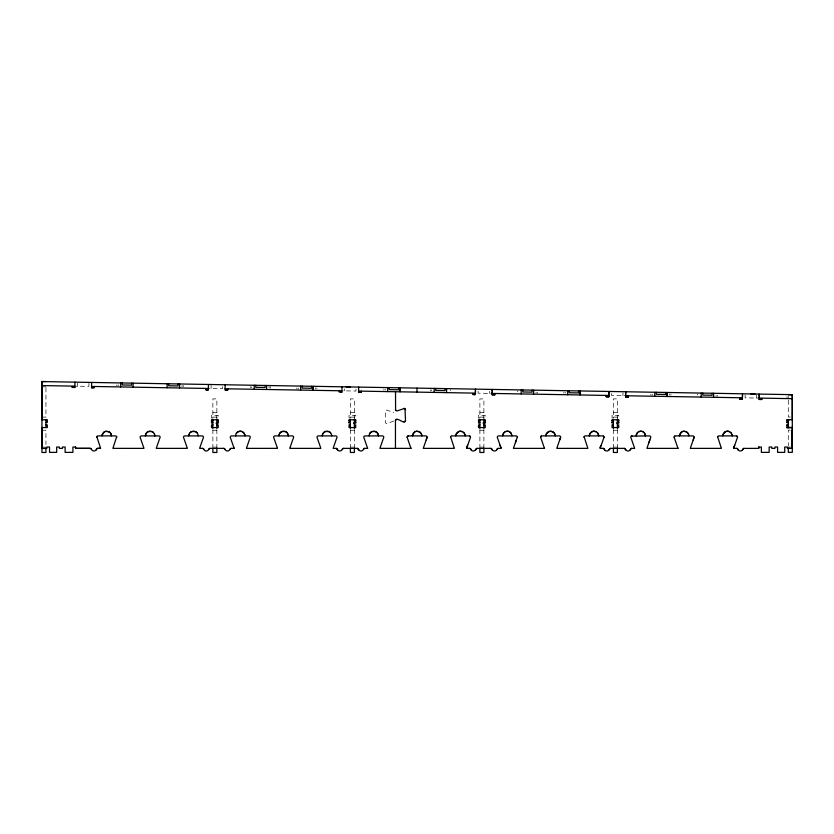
<?xml version="1.0" encoding="UTF-8"?>
<svg xmlns="http://www.w3.org/2000/svg" width="834" height="834" viewBox="0 0 834 834"><rect width="100%" height="100%" fill="white"/><g stroke="black" fill="none" stroke-linecap="round" stroke-linejoin="round"><path stroke-width="0.63" stroke-dasharray="4.17 3.13" d="M77.552 386.194L77.604 383.192M88.946 383.39L88.894 386.392L75.769 386.163M116.864 385.871L116.885 384.87M118.199 385.902L118.22 384.901M182.031 387.018L182.062 385.506M183.376 386.538L183.397 385.537M211.065 388.519L211.117 385.517M222.438 386.715L222.407 388.717L209.282 388.488M250.388 387.706L250.398 386.705M251.722 387.727L251.732 386.726M269.069 388.029L269.101 386.528M270.404 388.05L270.435 386.549M296.852 389.019L296.873 388.018M298.186 389.04L298.207 388.039M315.544 388.842L315.565 387.841M316.889 388.863L316.899 387.862M344.567 390.854L344.609 388.853M355.951 389.051L355.92 391.052L342.784 390.823M383.89 390.041L383.911 389.03M385.225 390.062L385.245 389.061M430.365 390.844L430.386 389.843M431.699 390.875L431.72 389.874M450.402 390.698L450.423 389.697M478.111 391.177L478.08 393.179L491.205 393.408M489.422 393.377L489.464 391.375M517.403 391.865L517.424 390.865M536.074 393.189L536.095 392.188M537.419 393.221L537.43 392.22M563.878 393.179L563.899 392.178M565.212 393.2L565.233 392.199M611.624 393.512L611.583 395.514L624.708 395.743M622.935 395.712L622.988 392.71M650.895 395.201L650.916 394.201M652.23 395.222L652.251 394.221M669.598 395.024L669.619 394.023M670.932 395.045L670.953 394.044M697.391 395.003L697.412 394.002M716.062 396.338L716.083 395.337M717.396 396.358L717.417 395.358M745.148 394.836L745.096 397.839L758.221 398.068M756.438 398.037L756.49 395.035M787.015 398.579L787.056 396.577M788.349 398.6L788.391 396.598M393.731 421.055L387.112 423.505A1.334 1.334 0 0 1 385.391 422.223L385.391 411.433A1.334 1.334 0 0 1 387.112 410.151L393.731 412.601M41.95 386.872L45.953 386.872M212.868 412.663L216.871 412.663M350.384 412.663L354.387 412.663M479.884 412.663L483.897 412.663M613.397 412.663L617.4 412.663M790.298 417.01L788.297 417.01L788.297 400.091M41.95 417.115L45.953 417.115L45.953 386.799M212.868 417.104L216.871 417.104M350.384 417.104L354.387 417.104M479.884 417.104L483.897 417.104M613.397 417.104L617.4 417.104M212.868 418.001L211.534 418.001L211.534 415.332L218.206 415.332L218.206 418.001L216.871 418.001M350.384 418.001L349.05 418.001L349.05 415.332L355.722 415.332L355.722 418.001L354.387 418.001M479.884 418.001L478.549 418.001L478.549 415.332L485.232 415.332L485.232 418.001L483.897 418.001M613.397 418.001L612.062 418.001L612.062 415.332L618.734 415.332L618.734 418.001L617.4 418.001M41.95 430.24L45.953 430.24L45.953 444.553M212.868 430.24L216.871 430.24M350.384 430.24L354.387 430.24M479.884 430.24L483.897 430.24M613.397 430.24L617.4 430.24M790.298 430.146L788.297 430.146L788.297 445.763M788.297 447.024L790.298 447.024M41.95 447.128L45.953 447.128M212.868 447.128L216.871 447.128M350.384 447.128L354.387 447.128M479.884 447.128L483.897 447.128M613.397 447.128L617.4 447.128M617.4 419.783L617.4 398.892L613.397 398.892L613.397 417.928M617.4 429.562L617.4 448.463M613.397 429.562L613.397 447.201M483.897 419.783L483.897 398.892L479.884 398.892L479.884 417.928M483.897 429.562L483.897 448.463M479.884 429.562L479.884 447.201M354.387 419.783L354.387 398.892L350.384 398.892L350.384 417.928M354.387 429.562L354.387 448.463M350.384 429.562L350.384 447.201M216.871 419.783L216.871 398.892L212.868 398.892L212.868 417.928M216.871 429.562L216.871 448.463M212.868 429.562L212.868 447.201"/><path stroke-width="1.25" d="M45.943 424.902L47.298 424.902L47.288 427.571L41.95 427.571L41.981 448.358L46.871 448.358L46.871 447.024L49.54 447.024L49.54 452.372L56.681 452.372L56.681 447.024L59.35 447.024L59.35 448.358L62.446 448.358L62.446 447.024L65.115 447.024L65.115 452.372L72.912 452.372L72.912 447.024L75.581 447.024L75.581 448.358L90.187 448.358L91.448 449.245A2.669 2.669 0 0 0 96.483 449.245M792.3 430.146L792.3 448.358L788.297 448.358M404.417 408.441L397.172 410.922L395.597 410.245L395.524 391.74M72.204 386.434L72.193 387.435L74.862 387.476L74.956 382.139M94.221 387.487L91.542 387.768L91.636 382.431M94.242 386.486L94.211 387.82L91.542 387.768M120.607 386.945L120.732 382.942M122.254 382.962L122.223 384.964L131.564 385.131L131.605 383.129M133.054 387.164L133.179 383.16M167.081 387.758L167.207 383.755M168.739 383.776L168.697 385.777L178.049 385.944L178.08 383.942M179.529 387.966L179.664 383.963M208.364 389.812C205.654 391.834 205.425 386.82 205.696 389.759L208.364 389.812L208.458 384.474M225.149 384.766L225.055 390.103L227.734 389.812M227.724 390.145L227.745 388.811M254.172 389.269L254.245 385.266M255.767 385.298L255.736 387.299L265.076 387.466L265.108 385.454M266.567 389.488L266.63 385.485M300.594 390.083L300.72 386.079M302.242 386.111L302.21 388.112L311.551 388.269L311.593 386.267M313.042 390.302L313.115 386.298L313.115 389.301M341.971 386.799L341.877 392.136L339.209 392.095L339.229 391.094M361.237 392.147L358.568 392.428L358.662 387.091M361.237 392.48L361.258 391.146M387.622 391.605L387.747 387.601M389.269 387.622L389.238 389.624L398.579 389.791L398.621 387.789M400.07 391.824L400.143 387.82L400.143 390.823M416.948 392.116L417.021 388.112M434.107 392.418L434.233 388.415M435.755 388.435L435.713 390.437L445.064 390.604L445.095 388.602M446.555 392.637L446.617 388.623M475.474 389.134L475.39 394.472L472.722 394.43C472.419 391.667 472.847 396.119 475.39 394.472L475.411 393.137L358.589 391.094M492.07 394.763L494.739 394.805L494.76 393.804L494.739 394.805L492.07 394.763L492.164 389.426L492.143 390.76M521.187 393.929L521.26 389.926M522.782 389.958L522.751 391.959L532.092 392.126L532.123 390.124M533.583 394.148L533.656 390.145M567.662 394.743L567.735 390.739M569.257 390.771L569.226 392.772L578.567 392.929L578.608 390.927M580.057 394.962L580.13 390.958L580.13 393.961M608.987 391.459L608.893 396.807L606.224 396.755L606.235 396.087L606.245 395.42L606.224 396.755L608.893 396.807L608.924 395.472L492.091 393.429L492.123 392.095M625.604 395.754L625.583 397.088L628.252 397.14L628.273 395.806L628.252 397.14L625.583 397.088L625.677 391.751L625.604 395.754L742.427 397.797L742.406 399.132L739.737 399.09L739.758 397.755L739.737 399.09L742.406 399.132L742.5 393.794M654.7 396.265L654.763 392.261M656.295 392.282L656.254 394.294L665.605 394.451L665.636 392.449M667.085 396.484L667.158 392.48L667.158 395.483M701.123 397.078L701.248 393.075M702.77 393.095L702.739 395.097L712.08 395.264L712.111 393.262M713.57 397.297L713.633 393.283M759.096 399.423L761.765 399.476L761.776 398.475L761.765 399.476L759.096 399.423L759.18 394.086L759.159 395.42M792.258 419.961L792.269 394.659L41.773 381.565L41.7 385.569L74.883 386.142M72.193 387.101L74.862 387.476M475.432 391.803L475.453 390.468M608.945 394.138L608.966 392.793M742.448 396.463L742.479 395.128M759.138 396.755L759.117 398.089L792.227 398.673M471.158 449.953C470.512 446.263 463.704 450.84 467.697 445.293M604.66 449.953C604.024 446.263 597.207 450.84 601.21 445.293M738.173 449.953C737.527 446.263 730.72 450.84 734.723 445.293M408.462 435.901L425.82 435.901A1.303 1.303 0 0 1 427.133 437.214L423.391 447.983A1.334 1.334 0 0 0 423.338 448.369L454.311 448.369A1.345 1.345 0 0 0 454.259 447.983L450.589 436.745M517.288 437.235L513.536 447.983A1.334 1.334 0 0 0 513.473 448.369L544.456 448.369L540.63 437.235A1.334 1.334 0 0 1 541.975 435.901L559.322 435.901A1.303 1.303 0 0 1 560.646 437.214L556.904 447.983A1.334 1.334 0 0 0 556.841 448.369L587.824 448.369A1.345 1.345 0 0 0 587.761 447.983L584.102 436.745M631.38 436.119L649.467 435.901A1.303 1.303 0 0 1 650.781 437.214L647.038 447.983A1.334 1.334 0 0 0 646.986 448.369L677.959 448.369L674.143 437.235A1.334 1.334 0 0 1 675.488 435.901L692.835 435.901A1.303 1.303 0 0 1 694.149 437.214L690.406 447.983A1.334 1.334 0 0 0 690.354 448.369L721.327 448.369A1.345 1.345 0 0 0 721.274 447.983L717.605 436.745M96.108 449.953L97.349 448.411L100.56 448.348A1.345 1.345 0 0 0 100.497 447.973L96.827 436.735M358.464 449.255A2.669 2.669 0 0 0 363.499 449.255L364.364 448.421L367.575 448.369A1.345 1.345 0 0 0 367.513 447.983L363.76 437.235A1.324 1.324 0 0 1 365.083 435.911L382.452 435.901A1.334 1.334 0 0 1 383.786 437.235L380.002 448.077A1.303 1.303 0 0 0 379.97 448.369L410.943 448.369L407.128 437.235L407.732 436.119M540.63 437.235L541.235 436.119M674.143 437.235L674.748 436.119M395.452 448.369L395.452 420.659C396.994 415.957 403.979 425.236 405.522 420.544L404.98 408.681M395.452 420.659L395.597 420.055A1.314 1.314 0 0 1 396.254 419.429L397.172 419.377M405.522 420.544L404.98 421.618M189.141 434.18L188.891 435.056A4.702 4.702 0 0 0 188.818 435.901L188.891 435.056A4.681 4.681 0 0 1 191.768 431.564L195.208 431.553A4.702 4.702 0 0 1 197.168 432.94M322.654 434.18L322.404 435.056A4.702 4.702 0 0 0 322.32 435.901L322.404 435.056A4.681 4.681 0 0 1 325.281 431.564L328.721 431.553A4.702 4.702 0 0 1 330.681 432.94M426.216 439.925L427.154 437.235M515.412 442.614L516.35 439.925M559.718 439.925L560.656 437.235M648.925 442.614L649.863 439.925M693.231 439.925L694.169 437.235M116.666 436.735L113.007 447.973A1.345 1.345 0 0 0 112.944 448.358L143.928 448.369A1.334 1.334 0 0 0 143.865 447.983L140.112 437.235A1.334 1.334 0 0 1 141.446 435.901L158.794 435.901A1.334 1.334 0 0 1 160.138 437.235L156.375 447.983A1.334 1.334 0 0 0 156.312 448.369L187.296 448.369A1.345 1.345 0 0 0 187.233 447.983L183.48 437.235A1.334 1.334 0 0 1 184.814 435.901L202.162 435.901A1.334 1.334 0 0 1 203.506 437.245L199.743 447.983A1.334 1.334 0 0 0 199.691 448.369L202.891 448.421L203.757 449.255A2.669 2.669 0 0 0 208.792 449.255A1.334 1.334 0 0 1 210.053 448.358L223.7 448.369L224.951 449.255A2.669 2.669 0 0 0 229.986 449.255A1.334 1.334 0 0 1 231.247 448.358L234.062 448.369A1.366 1.366 0 0 0 234.01 447.983L230.247 437.235A1.324 1.324 0 0 1 231.581 435.911L248.939 435.901A1.334 1.334 0 0 1 250.273 437.235L246.51 447.983A1.303 1.303 0 0 0 246.457 448.369L277.43 448.358A1.345 1.345 0 0 0 277.378 447.983L273.615 437.235A1.334 1.334 0 0 1 274.959 435.901L292.307 435.901A1.334 1.334 0 0 1 293.641 437.235L289.878 447.983A1.334 1.334 0 0 0 289.825 448.369L320.798 448.369A1.345 1.345 0 0 0 320.746 447.983L316.983 437.235A1.334 1.334 0 0 1 318.317 435.901L335.675 435.901A1.334 1.334 0 0 1 337.019 437.245L333.246 447.983A1.334 1.334 0 0 0 333.193 448.369L336.404 448.421L337.645 449.953M469.917 436.119L470.522 437.235L466.759 447.983A1.345 1.345 0 0 0 466.706 448.358M603.43 436.119L604.035 437.235L600.271 447.983A1.345 1.345 0 0 0 600.209 448.358M736.933 436.119L737.537 437.235L733.774 447.983A1.345 1.345 0 0 0 733.722 448.358M208.792 449.255L210.053 448.369M229.986 449.255L231.247 448.369M337.27 449.255A2.669 2.669 0 0 0 342.305 449.255L343.566 448.369L357.202 448.369L358.839 449.953M475.432 449.953L477.069 448.369L490.715 448.358L492.352 449.953M496.637 449.953L497.877 448.421L501.078 448.358A1.345 1.345 0 0 0 501.026 447.983L500.087 445.293M608.945 449.953L610.582 448.369L624.228 448.358L625.854 449.953M630.139 449.953L631.38 448.421L634.591 448.358A1.334 1.334 0 0 0 634.538 447.983L630.775 437.235A1.334 1.334 0 0 1 632.109 435.901M742.458 449.953L743.699 448.421L758.7 448.358L758.7 447.024L761.369 447.024L761.369 452.372L769.156 452.372L769.156 447.024L771.825 447.024L771.825 448.358L774.922 448.358L774.922 447.024L777.59 447.024L777.59 452.372L784.731 452.372L784.731 447.024L787.4 447.024L787.4 448.358L792.3 448.369L792.279 427.571L786.931 427.571M236.345 433.346L236.637 432.961A4.702 4.702 0 0 1 238.545 431.553L239.838 431.251M369.858 433.346L370.14 432.961A4.702 4.702 0 0 1 372.047 431.553L373.351 431.251A4.66 4.66 0 0 1 374.612 431.314A4.556 4.556 0 0 1 375.488 431.553L377.677 433.346L378.448 435.901M503.976 432.596L502.61 435.901A4.681 4.681 0 0 1 503.371 433.346L503.976 432.596A4.681 4.681 0 0 1 506.426 431.303L507.697 431.251A4.681 4.681 0 0 1 509.001 431.553A4.691 4.691 0 0 1 510.22 432.273A4.639 4.639 0 0 1 511.179 433.336L511.951 435.901L511.19 433.346L509.835 431.991A4.639 4.639 0 0 0 507.281 431.23L505.133 431.751M637.489 432.596L636.113 435.901A4.681 4.681 0 0 1 636.874 433.346L637.489 432.596A4.681 4.681 0 0 1 639.939 431.303L641.21 431.251A4.681 4.681 0 0 1 642.514 431.553A4.691 4.691 0 0 1 643.733 432.273A4.608 4.608 0 0 1 644.703 433.346L645.464 435.901L644.703 433.346L643.348 431.991A4.639 4.639 0 0 0 640.793 431.23L638.646 431.751M323.373 432.961L323.696 432.596A4.702 4.702 0 0 1 325.291 431.532L326.146 431.314A4.681 4.681 0 0 1 327.418 431.251L328.721 431.553A4.681 4.681 0 0 1 331.682 435.911M591.462 431.991L589.867 433.753A4.566 4.566 0 0 0 589.419 435.056L589.346 435.901L590.107 433.346L592.296 431.553A4.691 4.691 0 0 1 593.599 431.251L596.164 431.751M724.965 431.991L723.37 433.753A4.566 4.566 0 0 0 722.932 435.056L722.849 435.901L723.62 433.346L725.809 431.553A4.691 4.691 0 0 1 727.102 431.251L729.667 431.751M149.265 431.314L148.4 431.553A4.723 4.723 0 0 0 145.773 434.18L145.45 435.901A4.681 4.681 0 0 1 148.4 431.553L151.84 431.553A4.681 4.681 0 0 1 154.624 434.618A4.723 4.723 0 0 1 154.884 435.921M238.545 431.553L241.109 431.314A4.556 4.556 0 0 1 241.985 431.553L244.174 433.346L244.935 435.901A4.702 4.702 0 0 0 244.8 434.639M404.417 421.858L403.802 421.827M45.953 381.534L41.95 381.534L41.95 452.466L45.953 452.466L45.953 448.192M788.297 394.784L792.3 394.784L792.3 452.372L788.297 452.372L788.297 448.098M792.3 419.679L786.931 419.783L786.921 422.629L788.255 422.629M786.921 419.961L789.058 419.961M211.534 420.451L212.868 420.451M216.871 420.451L218.206 420.451M349.05 420.451L350.384 420.451M354.387 420.451L355.722 420.451M478.549 420.451L479.884 420.451M483.897 420.451L485.232 420.451M612.062 420.451L613.397 420.451M617.4 420.451L618.734 420.451M45.943 422.452L47.298 422.452L47.298 419.783L41.95 419.783L41.909 385.569M211.534 422.452L212.868 422.452M216.871 422.452L218.206 422.452M349.05 422.452L350.384 422.452M354.387 422.452L355.722 422.452M478.549 422.452L479.884 422.452M483.897 422.452L485.232 422.452M612.062 422.452L613.397 422.452M617.4 422.452L618.734 422.452M786.931 422.452L788.266 422.452M215.985 423.119L218.206 423.119L218.206 419.783L211.534 419.783L211.534 423.119M353.501 423.119L355.722 423.119L355.722 419.783L349.05 419.783L349.05 423.119M483.001 423.119L485.232 423.119L485.232 419.783L478.549 419.783L478.549 423.119M616.514 423.119L618.734 423.119L618.734 419.783L612.062 419.783L612.062 423.119M212.868 424.902L211.534 424.902L211.534 427.571L218.206 427.571L218.206 424.902L216.871 424.902M350.384 424.902L349.05 424.902L349.05 427.571L355.722 427.571L355.722 424.902L354.387 424.902M479.884 424.902L478.549 424.902L478.549 427.571L485.232 427.571L485.232 424.902L483.897 424.902M613.397 424.902L612.062 424.902L612.062 427.571L618.734 427.571L618.734 424.902L617.4 424.902M788.266 424.902L786.931 424.902L786.921 427.748L789.058 427.748M786.921 425.079L788.255 425.079M792.3 427.467L788.297 427.467L788.297 419.679M41.95 448.463L45.953 448.463M100.56 448.358L97.734 448.358A1.334 1.334 0 0 0 96.671 448.901M346.141 386.872L350.311 386.945M750.84 393.94L755.01 394.013M225.722 390.114L226.389 390.124M341.21 392.126L341.877 392.136M358.568 392.428L359.235 392.439M91.573 386.434L208.396 388.477M225.076 388.769L341.898 390.802M727.529 431.23L728.374 431.303M594.016 431.23L594.871 431.303A4.691 4.691 0 0 1 598.708 435.921L597.644 432.961M375.488 431.553L372.047 431.553A4.66 4.66 0 0 0 369.097 435.901M151.84 431.553L150.975 431.314A4.681 4.681 0 0 0 149.276 431.303M462.651 431.751L460.087 431.251A4.691 4.691 0 0 0 458.783 431.553L456.354 433.753A4.566 4.566 0 0 0 455.917 435.056L455.833 435.901L456.594 433.346L457.949 431.991A4.639 4.639 0 0 1 460.504 431.23L461.358 431.303A4.691 4.691 0 0 1 465.195 435.921L464.131 432.961M287.261 432.961L286.938 432.596A4.702 4.702 0 0 0 285.384 431.553L281.913 431.553A4.702 4.702 0 0 0 280.005 432.961A4.723 4.723 0 0 0 279.286 434.18L278.952 435.901A4.681 4.681 0 0 1 281.913 431.553L282.778 431.314A4.681 4.681 0 0 1 284.488 431.303L285.353 431.553A4.681 4.681 0 0 1 288.137 434.618A4.702 4.702 0 0 1 288.356 435.921M554.558 433.346C552.316 429.447 545.728 431.439 545.978 435.901A4.66 4.66 0 0 1 546.739 433.346L548.094 431.991A4.629 4.629 0 0 1 550.649 431.23L553.953 432.596L555.319 435.901A4.66 4.66 0 0 0 554.527 433.336M731.157 432.961L732.2 435.901A4.691 4.691 0 0 0 728.384 431.303M501.026 447.983L497.262 437.235A1.334 1.334 0 0 1 498.607 435.901L515.954 435.901A1.303 1.303 0 0 1 517.278 437.214M287.97 434.18L288.303 435.901M154.467 434.18L154.79 435.901M405.522 409.755L405.376 409.15A1.334 1.334 0 0 0 403.802 408.472M395.452 409.64L395.493 409.953A1.345 1.345 0 0 0 395.994 410.714M758.7 447.024L758.7 448.358M617.4 419.783L617.4 428.311M617.4 448.192L617.4 452.466L613.397 452.466L613.397 448.192M613.397 419.783L613.397 428.311M483.897 419.783L483.897 428.311M483.897 448.192L483.897 452.466L479.884 452.466L479.884 448.192M479.884 419.783L479.884 428.311M354.387 419.783L354.387 428.311M354.387 448.192L354.387 452.466L350.384 452.466L350.384 448.192M350.384 419.783L350.384 428.311M216.871 419.783L216.871 428.311M216.871 448.192L216.871 452.466L212.868 452.466L212.868 448.192M212.868 419.783L212.868 428.311M75.581 447.024L75.581 448.358L90.187 448.358A1.334 1.334 0 0 1 91.448 449.255M45.953 419.783L45.953 427.571M744.095 448.358A1.334 1.334 0 0 0 742.833 449.255A2.669 2.669 0 0 1 737.798 449.255A1.334 1.334 0 0 0 736.537 448.358M737.517 437.214A1.303 1.303 0 0 0 736.203 435.901L718.845 435.901A1.334 1.334 0 0 0 717.511 437.235M677.906 447.983A1.345 1.345 0 0 1 677.959 448.358M631.776 448.358A1.334 1.334 0 0 0 630.514 449.255A2.669 2.669 0 0 1 625.479 449.255A1.334 1.334 0 0 0 624.228 448.358M610.582 448.358A1.334 1.334 0 0 0 609.32 449.255A2.669 2.669 0 0 1 604.285 449.255A1.334 1.334 0 0 0 603.034 448.358M604.014 437.214A1.303 1.303 0 0 0 602.69 435.901L585.343 435.901A1.334 1.334 0 0 0 583.998 437.235M544.394 447.983A1.345 1.345 0 0 1 544.456 448.358M498.263 448.358A1.334 1.334 0 0 0 497.012 449.255A2.669 2.669 0 0 1 491.977 449.255A1.334 1.334 0 0 0 490.715 448.358M477.069 448.358A1.334 1.334 0 0 0 475.818 449.255A2.669 2.669 0 0 1 470.783 449.255A1.334 1.334 0 0 0 469.521 448.358M470.501 437.214A1.303 1.303 0 0 0 469.188 435.901L451.83 435.901A1.334 1.334 0 0 0 450.496 437.235M407.128 437.235A1.334 1.334 0 0 1 408.472 435.901M410.891 447.983A1.345 1.345 0 0 1 410.943 448.358M363.499 449.255A1.334 1.334 0 0 1 364.76 448.358M357.202 448.358A1.334 1.334 0 0 1 358.276 448.901M342.305 449.255A1.334 1.334 0 0 1 343.566 448.358M336.008 448.358A1.334 1.334 0 0 1 337.082 448.901M234.01 447.983A1.334 1.334 0 0 1 234.062 448.358M223.7 448.358A1.334 1.334 0 0 1 224.951 449.255M202.506 448.358A1.334 1.334 0 0 1 203.757 449.255M116.76 437.224A1.334 1.334 0 0 0 115.426 435.89L98.078 435.89A1.324 1.324 0 0 0 96.744 437.224M151.903 431.543A4.723 4.723 0 0 1 153.498 432.585M198.169 435.911A4.681 4.681 0 0 0 195.219 431.564L193.905 431.251A4.681 4.681 0 0 0 192.633 431.314L191.768 431.553A4.702 4.702 0 0 0 190.194 432.575M235.584 435.901A4.66 4.66 0 0 1 238.534 431.564M239.838 431.251A4.66 4.66 0 0 1 241.109 431.314L241.985 431.553A4.702 4.702 0 0 1 243.924 432.961L244.174 433.346A4.66 4.66 0 0 1 244.737 434.618M367.523 447.983A1.366 1.366 0 0 1 367.575 448.369M375.529 431.553A4.702 4.702 0 0 1 377.437 432.961L377.677 433.346A4.66 4.66 0 0 1 378.25 434.618A4.702 4.702 0 0 1 378.49 435.921M724.913 432.054A4.566 4.566 0 0 1 727.436 431.303M591.41 432.054A4.566 4.566 0 0 1 593.923 431.303M412.486 435.484L412.465 435.901A4.66 4.66 0 0 1 413.226 433.346C415.468 429.458 422.056 431.439 421.806 435.901A4.66 4.66 0 0 0 421.014 433.336L419.7 431.991L417.136 431.23A4.629 4.629 0 0 0 414.581 431.991L412.486 435.484M679.501 435.484L679.481 435.901A4.66 4.66 0 0 1 680.242 433.346C682.483 429.458 689.082 431.439 688.832 435.901A4.629 4.629 0 0 0 688.071 433.346L686.716 431.991L684.161 431.23A4.629 4.629 0 0 0 681.597 431.991L679.501 435.484M102.155 435.046L102.082 435.89A4.681 4.681 0 0 1 102.603 433.753C104.542 429.51 111.673 431.074 111.422 435.89A4.681 4.681 0 0 0 110.39 432.95A4.712 4.712 0 0 0 109.358 432.002L105.908 431.303A4.712 4.712 0 0 0 104.198 431.991L102.155 435.046"/></g></svg>
